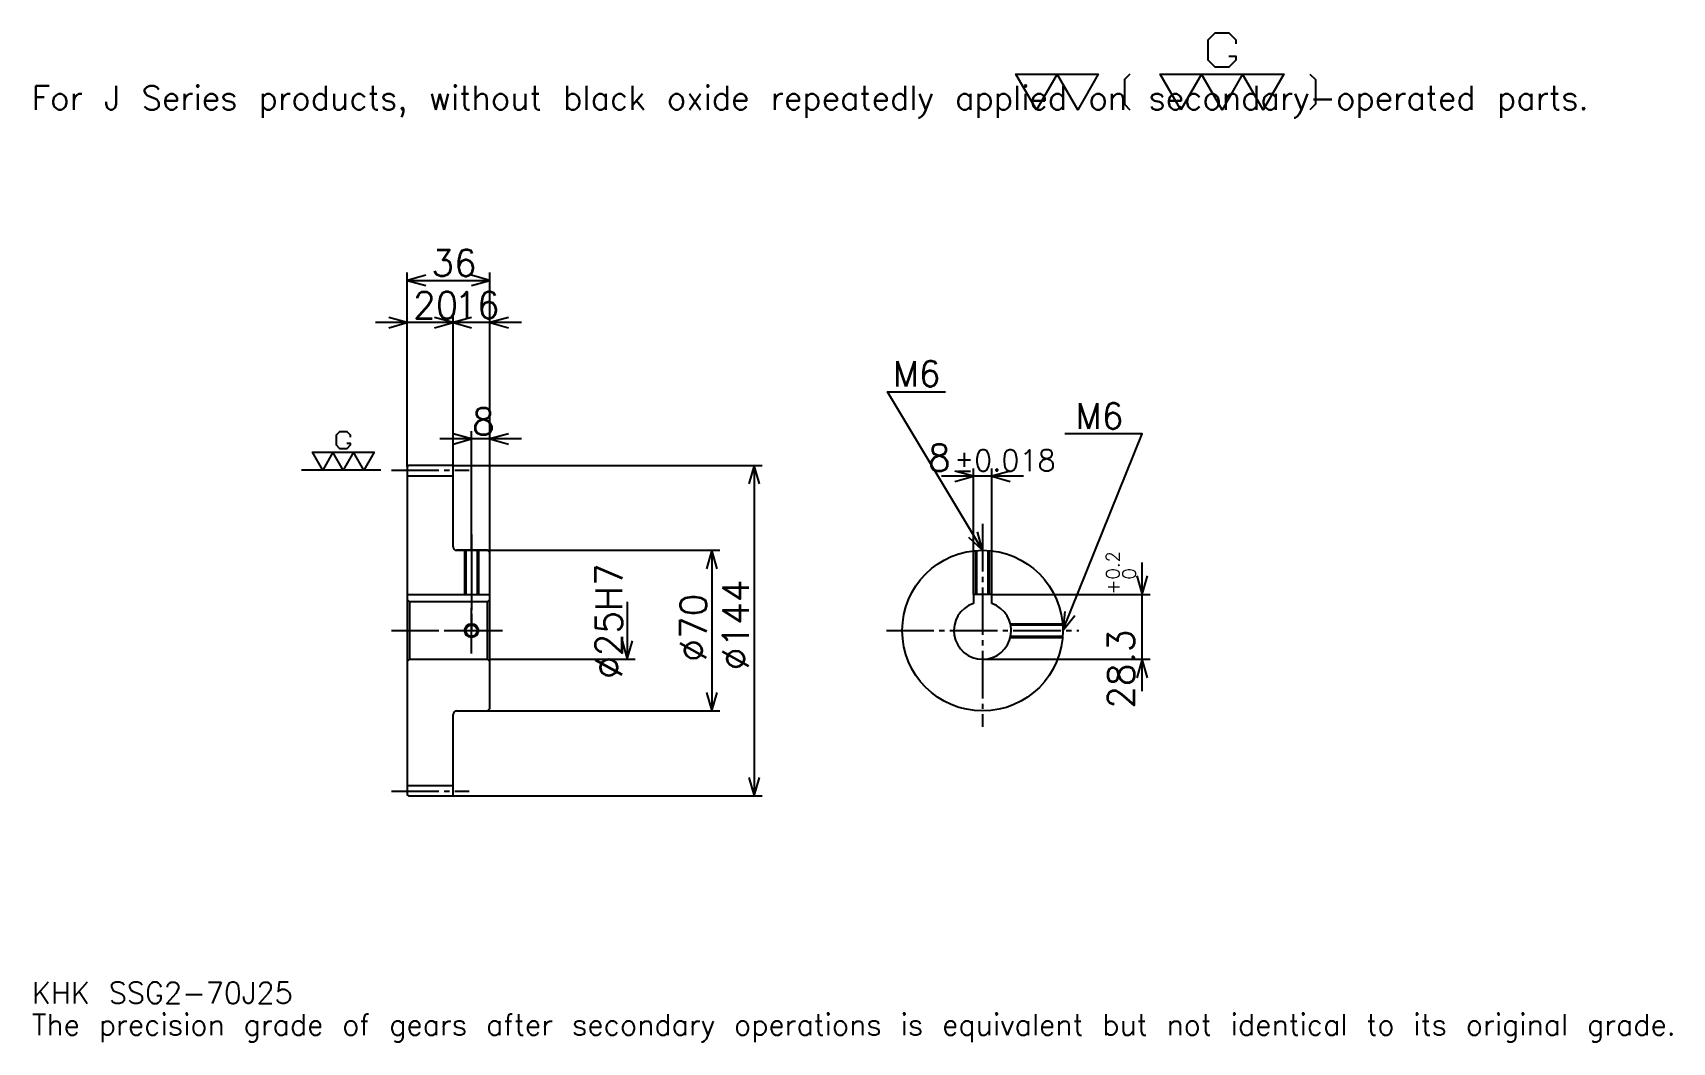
# Model space of a CAD drawing. Extents: x 23 to 738, y 8 to 448.
import ezdxf

# ---------------------------------------------------------------- set-up
doc = ezdxf.new("R2010")
doc.units = 0
doc.linetypes.add('DASHDOT', pattern=[27.652174, 20.73913, -2.304348, 2.304348, -2.304348])
doc.layers.get('0').update_dxf_attribs({"linetype": 'CONTINUOUS'})
doc.layers.add('DASHDOT', color=6, linetype='DASHDOT')
doc.styles.add('KANJI', font='TXT', dxfattribs={"bigfont": 'BIGFONT'})

msp = doc.modelspace()

# ---------------------------------------------------------------- linework, layer by layer
at = {"color": 5}
for p, q in [((186.652191, 259.804352), (186.652191, 343.913055)), ((222.652191, 259.804352), (222.652191, 343.913055)), ((186.652191, 340.456543), (222.652191, 340.456543)), ((220.478271, 322.021729), (172.826111, 322.021729)), ((236.478271, 322.021729), (192.826111, 322.021729)), ((206.652191, 259.804352), (206.652191, 325.478271)), ((214.652191, 259.804352), (214.652191, 274.782593)), ((236.478271, 271.32608), (200.826111, 271.32608)), ((186.652191, 259.304352), (186.652191, 259.804352)), ((206.152191, 259.804352), (222.652191, 259.804352)), ((206.652191, 259.304352), (206.652191, 259.804352)), ((214.652191, 222.804352), (214.652191, 259.804352)), ((214.652191, 222.804352), (214.652191, 259.804352)), ((222.652191, 259.804352), (341.326111, 259.804352)), ((222.652191, 221.804352), (222.652191, 259.804352)), ((337.869568, 259.804352), (337.869568, 115.804352)), ((433.391327, 203.604355), (433.391327, 258.521729)), ((441.391327, 203.604355), (441.391327, 258.521729)), ((455.217407, 255.065216), (419.565247, 255.065216)), ((208.152191, 222.804352), (222.652191, 222.804352)), ((222.652191, 222.804352), (322.891327, 222.804352)), ((319.434814, 222.804352), (319.434814, 152.804352)), ((506.956543, 161.478271), (506.956543, 217.430435)), ((282.565247, 200.304352), (282.565247, 175.304352)), ((441.391327, 203.604355), (510.413055, 203.604355)), ((222.652191, 175.304352), (286.021759, 175.304352)), ((437.391327, 175.304352), (510.413055, 175.304352)), ((208.152191, 152.804352), (222.652191, 152.804352)), ((222.652191, 152.804352), (322.891327, 152.804352)), ((206.152191, 115.804352), (222.652191, 115.804352)), ((222.652191, 115.804352), (341.326111, 115.804352))]:
    msp.add_line(p, q, dxfattribs=at)
at = {"color": 7}
msp.add_line((175.130447, 257.804352), (140.565231, 257.804352), dxfattribs=at)
at = {"color": 4}
for p, q in [((186.652191, 255.304352), (206.652191, 255.304352)), ((186.652191, 203.604355), (222.652191, 203.604355)), ((187.652191, 200.304352), (187.652191, 175.304352)), ((221.652191, 200.304352), (222.652191, 201.304352)), ((221.652191, 175.304352), (222.652191, 174.304352)), ((186.652191, 120.304352), (206.652191, 120.304352))]:
    msp.add_line(p, q, dxfattribs=at)
at = {"color": 7}
for points in [[(544.747803, 438.148712), (547.743469, 438.148712), (547.743469, 436.351318), (544.747803, 433.355652), (538.756531, 433.355652), (535.760864, 436.351318), (535.760864, 445.338287), (538.756531, 448.333923), (544.747803, 448.333923), (547.743469, 445.338287), (547.743469, 443.540894)], [(460.869568, 414.782623), (451.882599, 430.360016), (487.830444, 430.360016), (478.843475, 414.782623), (469.856537, 430.360016), (460.869568, 414.782623)], [(501.610443, 430.360016), (499.213928, 427.963501), (499.213928, 417.179138), (501.610443, 414.782623)], [(523.778259, 414.782623), (514.791321, 430.360016), (568.713074, 430.360016), (559.726074, 414.782623), (550.739136, 430.360016), (541.752197, 414.782623), (532.765198, 430.360016), (523.778259, 414.782623)], [(580.096558, 430.360016), (582.493042, 427.963501), (582.493042, 417.179138), (580.096558, 414.782623)], [(160.26741, 269.487396), (161.765228, 269.487396), (161.765228, 268.588684), (160.26741, 267.090881), (157.271759, 267.090881), (155.773926, 268.588684), (155.773926, 273.082184), (157.271759, 274.580017), (160.26741, 274.580017), (161.765228, 273.082184), (161.765228, 272.183472)], [(149.782623, 257.804352), (145.289154, 265.593048), (172.250015, 265.593048), (167.756546, 257.804352), (163.263062, 265.593048), (158.769592, 257.804352), (154.276108, 265.593048), (149.782623, 257.804352)]]:
    msp.add_lwpolyline(points, dxfattribs=at)
at = {"color": 5}
for points in [[(194.717407, 342.760864), (186.652191, 340.456543), (194.717407, 338.152161)], [(214.586975, 338.152161), (222.652191, 340.456543), (214.586975, 342.760864)], [(178.586975, 319.717407), (186.652191, 322.021729), (178.586975, 324.326111)], [(198.586975, 319.717407), (206.652191, 322.021729), (198.586975, 324.326111)], [(214.717407, 324.326111), (206.652191, 322.021729), (214.717407, 319.717407)], [(230.717407, 324.326111), (222.652191, 322.021729), (230.717407, 319.717407)], [(437.391327, 222.804352), (395.913055, 291.934784), (421.260864, 291.934784)], [(206.586975, 269.021729), (214.652191, 271.32608), (206.586975, 273.630432)], [(230.717407, 273.630432), (222.652191, 271.32608), (230.717407, 269.021729)], [(472.391327, 187.804352), (506.956543, 273.5), (473.313049, 273.5)], [(340.17395, 251.739136), (337.869568, 259.804352), (335.565247, 251.739136)], [(425.326111, 252.76088), (433.391327, 255.065216), (425.326111, 257.369568)], [(449.456543, 257.369568), (441.391327, 255.065216), (449.456543, 252.76088)], [(431.265839, 228.534637), (437.391327, 222.804352), (435.217773, 230.905792)], [(321.739136, 214.739136), (319.434814, 222.804352), (317.130432, 214.739136)], [(504.652191, 211.669571), (506.956543, 203.604355), (509.260895, 211.669571)], [(473.27121, 196.146027), (472.391327, 187.804352), (477.545319, 194.422073)], [(280.260895, 183.369568), (282.565247, 175.304352), (284.869568, 183.369568)], [(509.260895, 167.239136), (506.956543, 175.304352), (504.652191, 167.239136)], [(317.130432, 160.869568), (319.434814, 152.804352), (321.739136, 160.869568)], [(335.565247, 123.869568), (337.869568, 115.804352), (340.17395, 123.869568)]]:
    msp.add_lwpolyline(points, dxfattribs=at)
at = {"color": 4}
for points in [[(206.652191, 224.304352), (206.652191, 259.304352), (206.152191, 259.804352), (187.152191, 259.804352), (186.652191, 259.304352), (186.652191, 174.304352)], [(208.152191, 152.804352), (221.652191, 152.804352), (222.652191, 153.804352), (222.652191, 221.804352), (221.652191, 222.804352), (208.152191, 222.804352)], [(211.652191, 222.804352), (211.652191, 203.604355)], [(212.1922, 222.804352), (212.1922, 203.604355)], [(217.112183, 222.804352), (217.112183, 203.604355)], [(217.652191, 222.804352), (217.652191, 203.604355)], [(434.391327, 203.604355), (434.391327, 222.675537)], [(434.931335, 203.604355), (434.931335, 222.717789)], [(439.851318, 203.604355), (439.851318, 222.717789)], [(440.391327, 203.604355), (440.391327, 222.675537)], [(186.652191, 174.304352), (187.652191, 175.304352), (221.652191, 175.304352), (221.652191, 200.304352), (187.652191, 200.304352), (186.652191, 201.304352)], [(441.391327, 199.647064), (441.391327, 203.604355), (433.391327, 203.604355), (433.391327, 199.647064)], [(449.526001, 190.804352), (472.262512, 190.804352)], [(449.646881, 190.264359), (472.304779, 190.264359)], [(449.526001, 184.804352), (472.262512, 184.804352)], [(449.646881, 185.344345), (472.304779, 185.344345)], [(186.652191, 174.304352), (186.652191, 116.304352), (187.152191, 115.804352), (206.152191, 115.804352), (206.652191, 116.304352), (206.652191, 151.304352)]]:
    msp.add_lwpolyline(points, dxfattribs=at)
for centre, radius in [((437.391327, 187.804352), 35), ((214.652191, 187.804352), 2.46)]:
    msp.add_circle(centre, radius, dxfattribs=at)
at = {"color": 7}
msp.add_circle((214.652191, 187.804352), 3, dxfattribs=at)
at = {"color": 4}
for centre, radius, start, end in [((208.152191, 224.304352), 1.5, 180, 270), ((437.391327, 187.804352), 12.5, 108.662925185, 71.337074815), ((208.152191, 151.304352), 1.5, 90, 180)]:
    msp.add_arc(centre, radius, start, end, dxfattribs=at)
at = {"layer": 'DASHDOT', "color": 7}
for p, q in [((179.739151, 257.804352), (213.565231, 257.804352)), ((437.391327, 234.326096), (437.391327, 145.891312)), ((214.652191, 222.804352), (214.652191, 187.804352)), ((179.739151, 187.804352), (229.565231, 187.804352)), ((395.478271, 187.804352), (479.304352, 187.804352)), ((179.739151, 117.804352), (213.565231, 117.804352))]:
    msp.add_line(p, q, dxfattribs=at)
for points in [[(214.652191, 229.717392), (214.652191, 196.691315)], [(214.652191, 177.891312), (214.652191, 197.717392)], [(204.739151, 187.804352), (224.565231, 187.804352)]]:
    msp.add_lwpolyline(points, dxfattribs=at)

# ---------------------------------------------------------------- texts
at = {"color": 7, "style": 'KANJI'}
for s, height, p in [('For J Series products, without black oxide repeatedly applied on secondary-operated parts.', 10.369565, (23.043478, 414.782623)), ('36', 11.521739, (197.163055, 342.299988)), ('20', 11.521739, (189.163055, 323.865234)), ('16', 11.521739, (207.163055, 323.865234)), ('M6', 11.06087, (398.217407, 294.239136)), ('M6', 11.06087, (477.921753, 275.804352)), ('8', 11.521739, (214.907623, 273.169556)), ('8', 11.521739, (413.608185, 257.369568)), ('%%p0.018', 9.217391, (425.013275, 257.369568)), ('KHK SSG2-70J25', 9.217391, (23.043478, 25.347826)), ('The precision grade of gears after secondary operations is equivalent but not identical to its original grade.', 9.217391, (23.043478, 11.521739))]:
    msp.add_text(s, height=height, dxfattribs=at).set_placement(p)
for s, height, p in [('0.2', 5.76087, (497.047852, 210.094574)), ('%%c25H7', 11.521739, (280.260895, 166.777176)), ('%%c144', 11.521739, (335.565247, 170.521744)), ('+', 5.76087, (497.047852, 203.642395)), ('0', 5.76087, (504.191315, 210.094574)), ('%%c70', 11.521739, (317.130432, 174.266312)), ('28.3', 11.521739, (503.500031, 153.771744))]:
    msp.add_text(s, height=height, rotation=90, dxfattribs=at).set_placement(p)

doc.saveas('drawing.dxf')
